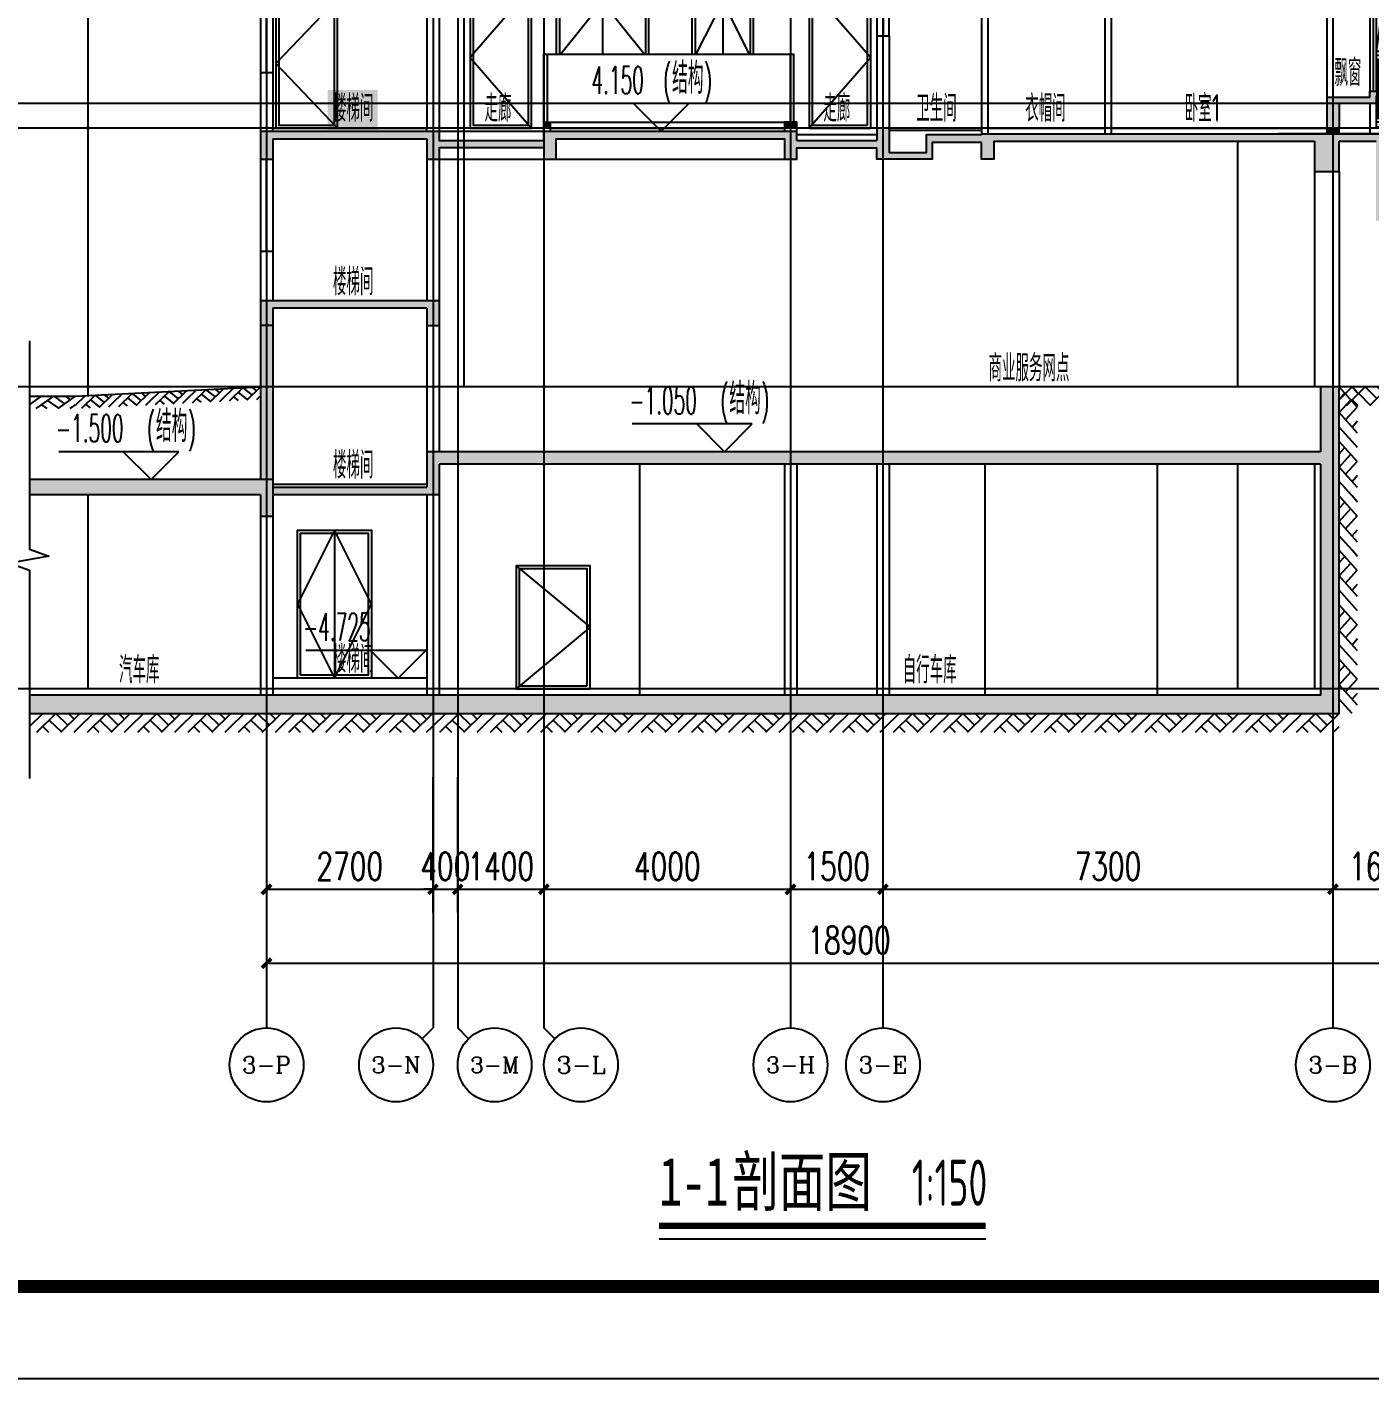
# Model space of a CAD drawing. Extents: x -59851 to 653804, y -249523 to 437614.
# Drawn here: x 539911 to 561696, y 348488 to 370430 of the extents above; entities that cross this region are included whole.
import ezdxf
from ezdxf.enums import TextEntityAlignment as Align

# ---------------------------------------------------------------- set-up
doc = ezdxf.new("R2010")
doc.units = 0
doc.header["$LTSCALE"] = 1000
doc.header["$MEASUREMENT"] = 0
for name, color, linetype in [('A-注释', 8, 'Continuous'), ('A-看线', 105, 'Continuous'), ('AXIS', 3, 'Continuous'), ('AXIS_TEXT', 7, 'Continuous'), ('DIM_ELEV', 3, 'Continuous'), ('DIM_SYMB', 3, 'Continuous'), ('DOTE', 16, 'Continuous'), ('ELE-6', 8, 'Continuous'), ('LABEL_FIXBOX_PM', 7, 'Continuous'), ('LABEL_TXT_PM', 1, 'Continuous'), ('PUB_HATCH', 8, 'Continuous'), ('PUB_TEXT', 7, 'Continuous'), ('WALL', 2, 'Continuous'), ('WINDOW', 4, 'Continuous'), ('剖面构造层', 7, 'Continuous'), ('栏杆', 142, 'Continuous')]:
    doc.layers.add(name, color=color, linetype=linetype)
doc.styles.add('_TCH_AXIS', font='COMPLEX', dxfattribs={"bigfont": 'GBCBIG'})
doc.styles.add('_TCH_DIM', font='SIMPLEX.shx', dxfattribs={"width": 0.7, "bigfont": 'GBCBIG.shx'})
doc.styles.add('_TCH_DIM_T3', font='SIMPLEX.shx', dxfattribs={"width": 0.705882, "bigfont": 'GBCBIG.shx'})
doc.styles.add('COMPLEX', font='COMPLEX')
doc.styles.add('LABEL_TXT_PM', font='pm_njadri_romans1.shx', dxfattribs={"width": 0.7, "bigfont": 'pm_njadri_hztxt.shx'})
doc.styles.get("Standard").update_dxf_attribs({"font": 'gbenor.shx', "width": 0.7, "bigfont": 'gbcbig.shx'})
doc.styles.add('黑体', font='simhei.ttf', dxfattribs={"width": 0.7})
doc.dimstyles.new('_TCH_ARCH&&150', dxfattribs={"dimtxt": 446.25, "dimasz": 150, "dimexe": 375, "dimexo": 450, "dimgap": 150, "dimtad": 1, "dimdec": 0, "dimzin": 0, "dimdsep": 46, "dimtxsty": '_TCH_DIM_T3', "dimblk": 'ARCHTICK', "dimcen": 0.09, "dimclrt": 7, "dimazin": 2, "dimtfac": 1, "dimtdec": 0, "dimtix": 1, "dimtmove": 2, "dimatfit": 3, "dimfxl": 0, "dimtolj": 1, "dimtzin": 0, "dimarcsym": 0})

# ---------------------------------------------------------------- blocks, each defined once
blk = doc.blocks.new('jfdskajkj')
for p, q in [((349765, 362647), (350465, 362647)), ((349765, 362582), (350465, 362582)), ((349765, 362517), (350465, 362517)), ((349765, 362492), (350465, 362492)), ((349775, 362492), (349775, 361587)), ((349795, 362492), (349795, 361587)), ((349885, 362492), (349885, 361587)), ((349905, 362492), (349905, 361587)), ((349995, 362492), (349995, 361587)), ((350015, 362492), (350015, 361587)), ((350105, 362492), (350105, 361587)), ((350125, 362492), (350125, 361587)), ((350215, 362492), (350215, 361587)), ((350235, 362492), (350235, 361587)), ((350325, 362492), (350325, 361587)), ((350345, 362492), (350345, 361587)), ((350435, 362492), (350435, 361587)), ((350455, 362492), (350455, 361587)), ((349765, 361587), (350465, 361587)), ((349765, 361562), (350465, 361562))]:
    blk.add_line(p, q)
blk = doc.blocks.new('sssection0407')
at = {"layer": 'PUB_HATCH'}
h = blk.add_hatch(color=256, dxfattribs=at)
h.dxf.hatch_style = 1
h.paths.add_polyline_path([(347646, 363897), (347046, 363897), (347046, 364207), (346946, 364207), (346946, 363797), (347546, 363797), (347546, 363697), (347646, 363697), (347696, 363697), (347696, 363777), (347646, 363777)])
h.paths.add_polyline_path([(346946, 364207), (341246, 364207), (341246, 364187), (340346, 364187), (340346, 363897), (339746, 363897), (339746, 364297), (339646, 364297), (339646, 363797), (339746, 363797), (340446, 363797), (340446, 364067), (341246, 364067), (341246, 363797), (341446, 363797), (341446, 364087), (346846, 364087), (346846, 363797), (346946, 363797)])
h.paths.add_polyline_path([(339646, 364297), (339546, 364297), (339546, 364197), (338146, 364197), (338146, 363797), (338246, 363797), (338246, 364077), (339546, 364077), (339546, 363797), (339646, 363797)])
h.paths.add_polyline_path([(338146, 364197), (338046, 364197), (338046, 363797), (338146, 363797)])
h.paths.add_polyline_path([(332346, 364247), (329646, 364247), (329646, 363797), (329746, 363797), (329746, 364127), (332246, 364127), (332246, 363797), (332346, 363797)])
h.paths.add_polyline_path([(329646, 364247), (329546, 364247), (329546, 363797), (329646, 363797)])
h.paths.add_polyline_path([(334146, 364197), (332746, 364197), (332746, 364077), (334046, 364077), (334046, 363797), (334146, 363797)])
h.paths.add_polyline_path([(332746, 364197), (332446, 364197), (332446, 364247), (332346, 364247), (332346, 363797), (332446, 363797), (332446, 364077), (332746, 364077)])
h.paths.add_polyline_path([(334246, 364197), (334146, 364197), (334146, 363797), (334246, 363797)])
h = blk.add_hatch(color=256, dxfattribs=at)
h.dxf.hatch_style = 1
h.paths.add_polyline_path([(334246, 364297), (334146, 364297), (334146, 364197), (334246, 364197)])
h.paths.add_polyline_path([(338146, 364297), (338046, 364297), (338046, 364197), (338146, 364197)])
h.paths.add_polyline_path([(338246, 364297), (338146, 364297), (338146, 364197), (338246, 364197)])
h = blk.add_hatch(color=256, dxfattribs=at)
h.dxf.hatch_style = 1
h.paths.add_polyline_path([(346946, 364297), (346846, 364297), (346846, 364207), (346946, 364207)])
h.paths.add_polyline_path([(347046, 364297), (346946, 364297), (346946, 364207), (347046, 364207)])
h = blk.add_hatch(color=256, dxfattribs=at)
h.dxf.hatch_style = 1
h.paths.add_polyline_path([(346946, 361897), (346846, 361897), (346846, 361397), (346946, 361397)])
h.paths.add_polyline_path([(347646, 361917), (347656, 361917), (347656, 361997), (347546, 361997), (347546, 361897), (346946, 361897), (346946, 361397), (347046, 361397), (347046, 361797), (347646, 361797)])
h.paths.add_polyline_path([(347676, 361997), (347656, 361997), (347656, 361917), (347676, 361917)])
h.paths.add_polyline_path([(347696, 361997), (347676, 361997), (347676, 361917), (347696, 361917)])
h = blk.add_hatch(color=256, dxfattribs=at)
h.dxf.hatch_style = 1
h.paths.add_polyline_path([(334246, 361497), (334146, 361497), (334146, 361397), (334246, 361397)])
h = blk.add_hatch(color=256, dxfattribs=at)
h.dxf.hatch_style = 1
h.paths.add_polyline_path([(338146, 361497), (338046, 361497), (338046, 361397), (338146, 361397)])
h.paths.add_polyline_path([(338246, 361497), (338146, 361497), (338146, 361397), (338246, 361397)])
at = {"layer": 'A-注释'}
blk.add_lwpolyline([(330796, 363497), (329796, 362447), (330796, 361397)], dxfattribs=at)
at = {"layer": 'A-看线'}
for points in [[(326746, 364297), (326746, 361397)], [(348346, 364297), (348346, 361497)], [(348746, 364297), (348746, 361397)], [(332446, 363797), (334046, 363797)], [(332846, 363797), (332846, 361397)], [(334246, 363797), (338046, 363797)], [(346846, 363797), (346846, 361897)], [(348346, 363697), (347769, 363511), (347646, 362647)], [(347696, 363697), (348346, 363697)], [(330796, 361397), (330796, 363497), (329796, 363497), (329796, 361397), (330796, 361397)], [(334196, 362597), (338146, 362597)], [(334246, 361497), (338046, 361497)], [(347646, 361417), (348396, 361417), (348396, 361497), (347646, 361497)], [(348346, 361417), (348346, 361397)]]:
    blk.add_lwpolyline(points, dxfattribs=at)
blk.add_lwpolyline([(330746, 361447), (330746, 363447), (329846, 363447), (329846, 361447)], close=True, dxfattribs=at)
at = {"layer": 'ELE-6'}
for points in [[(333946, 361397), (333946, 363697), (332946, 363697), (332946, 361397)], [(333896, 361447), (333896, 363647), (332996, 363647), (332996, 361447)], [(339446, 361397), (339446, 363697), (338446, 363697), (338446, 361397)], [(339396, 361447), (339396, 363647), (338496, 363647), (338496, 361447)]]:
    blk.add_lwpolyline(points, close=True, dxfattribs=at)
for points in [[(333946, 363697), (332946, 362547), (333946, 361397)], [(338446, 363697), (339446, 362547), (338446, 361397)], [(335846, 362597), (335846, 363497), (334346, 363497), (334346, 362597)], [(335796, 362597), (335796, 363447), (334396, 363447), (334396, 362597)], [(334416, 362597), (335096, 363447), (335776, 362597)], [(335096, 363447), (335096, 362597)], [(335096, 363447), (335096, 362597)], [(337546, 362597), (337546, 363497), (336546, 363497), (336546, 362597)], [(337496, 362597), (337496, 363447), (336596, 363447), (336596, 362597)], [(336616, 362597), (337046, 363447), (337476, 362597)], [(337046, 363447), (337046, 362597)]]:
    blk.add_lwpolyline(points, dxfattribs=at)
at = {"layer": 'WALL'}
for p, q in [((329746, 364247), (329746, 364297)), ((332246, 364247), (332246, 364297)), ((332446, 364077), (334046, 364077)), ((347546, 363697), (347646, 363697)), ((347546, 361997), (347646, 361997))]:
    blk.add_line(p, q, dxfattribs=at)
for points in [[(329546, 364297), (329546, 363797)], [(329546, 364247), (332446, 364247)], [(332446, 364297), (332446, 364197)], [(334146, 364297), (334146, 364197)], [(334246, 364297), (334246, 363797)], [(338046, 364297), (338046, 363797), (338246, 363797), (338246, 364077), (339546, 364077)], [(338246, 364197), (338246, 364297)], [(339546, 364297), (339546, 364197)], [(339746, 364297), (339546, 364297)], [(339746, 364297), (339746, 363897)], [(341246, 364297), (341246, 364187)], [(341346, 364297), (341346, 364207)], [(343246, 364297), (343246, 364207)], [(343346, 364297), (343346, 364207)], [(346846, 364297), (346846, 364207)], [(347046, 363897), (347046, 364297)], [(347546, 364297), (347546, 363897)], [(347646, 364297), (347646, 363777), (347696, 363777), (347696, 363697), (347546, 363697), (347546, 363797)], [(329746, 364127), (329746, 363797)], [(329746, 364127), (332246, 364127)], [(332246, 364127), (332246, 361397)], [(332446, 364197), (334246, 364197)], [(332446, 364077), (332446, 361397)], [(334046, 364077), (334046, 363797), (334246, 363797)], [(338046, 364197), (339546, 364197)], [(339546, 364077), (339546, 363797)], [(341246, 364187), (340346, 364187), (340346, 363897), (339746, 363897)], [(341246, 364067), (340446, 364067), (340446, 363797), (339746, 363797)], [(341246, 364207), (347046, 364207)], [(341446, 364087), (341446, 363797), (341246, 363797), (341246, 364067)], [(341246, 364067), (341246, 361397)], [(341446, 364087), (346846, 364087)], [(343246, 364087), (343246, 361397)], [(343346, 364087), (343346, 361397)], [(346846, 364087), (346846, 363797), (347546, 363797)], [(329546, 363797), (329746, 363797)], [(332246, 363797), (332446, 363797)], [(339546, 363797), (339746, 363797)], [(341346, 363797), (341346, 361397)], [(347046, 363897), (347646, 363897)], [(339546, 362897), (339546, 361397)], [(339546, 362897), (339746, 362897)], [(339746, 362897), (339746, 361397)], [(329546, 362297), (329546, 361397)], [(329746, 362297), (329546, 362297)], [(329746, 362297), (329746, 361397)], [(347546, 361897), (346846, 361897), (346846, 361397)], [(347546, 361897), (347546, 361997), (347696, 361997), (347696, 361917), (347646, 361917), (347646, 361397)], [(347646, 361797), (347046, 361797), (347046, 361397)], [(347546, 361797), (347546, 361397)], [(334146, 361397), (334146, 361497), (334246, 361497), (334246, 361397)], [(338246, 361397), (338246, 361497), (338046, 361497), (338046, 361397)]]:
    blk.add_lwpolyline(points, dxfattribs=at)
at = {"layer": 'WINDOW'}
for points in [[(329546, 363797), (329546, 362297)], [(329646, 362297), (329646, 363797)], [(329746, 363797), (329746, 362297)], [(339546, 363797), (339546, 362897)], [(339646, 363797), (339646, 362897)], [(339746, 362897), (339746, 363797)], [(347546, 363697), (347546, 361997)], [(347596, 363697), (347596, 361997)], [(347646, 363697), (347646, 361997)]]:
    blk.add_lwpolyline(points, dxfattribs=at)
at = {"layer": '剖面构造层'}
for points in [[(329746, 364297), (332246, 364297)], [(332446, 364247), (334146, 364247)], [(338246, 364247), (339546, 364247)], [(339746, 364267), (341246, 364267)], [(341346, 364297), (343246, 364297)], [(343346, 364297), (346846, 364297)]]:
    blk.add_lwpolyline(points, dxfattribs=at)
at = {"layer": '栏杆'}
for points in [[(334146, 361497), (334146, 362597), (334196, 362597), (334196, 361497)], [(338146, 361497), (338146, 362597), (338196, 362597), (338196, 361497)]]:
    blk.add_lwpolyline(points, dxfattribs=at)
at = {"layer": 'A-看线'}
blk.add_blockref('jfdskajkj', (-2120, 0), dxfattribs=at)
at = {"layer": 'PUB_TEXT', "width": 0.7}
for s, height, p in [('飘窗', 434, (346971, 362082)), ('楼梯间', 434, (330722, 361502)), ('走廊', 434, (333182, 361502)), ('走廊', 434, (338679, 361502)), ('卫生间', 434, (340185, 361502)), ('衣帽间', 434, (341953, 361502)), ('卧室', 434, (344540, 361502)), ('1', 450, (344982, 361502))]:
    blk.add_text(s, height=height, dxfattribs=at).set_placement(p)
blk = doc.blocks.new('PMSheet_A1_20150113_5-3892016032414355901')
at = {"layer": 'LABEL_FIXBOX_PM'}
blk.add_lwpolyline([(0, 594), (841, 594), (841, 0), (0, 0)], close=True, dxfattribs=at)
at = {"layer": 'LABEL_FIXBOX_PM', "const_width": 1.4}
blk.add_lwpolyline([(831, 584), (25, 584), (25, 10), (831, 10)], close=True, dxfattribs=at)
at = {"layer": 'LABEL_TXT_PM', "style": 'LABEL_TXT_PM'}
for tag, height, width, p in [('修改图应说明理由', 4.5, 0.7, (788.35, 468.8)), ('出图章签名', 4.5, 0.7, (759.46, 338.09)), ('建设单位_U01', 4.5, 0.7, (800.9, 212.14)), ('建设单位', 4.5, 0.7, (800.9, 210.2)), ('建设单位_D01', 4.5, 0.7, (800.9, 207.4)), ('项目名称_U01', 4.5, 0.7, (800.9, 200.42)), ('项目名称', 4.5, 0.7, (800.9, 198.19)), ('项目名称_D01', 4.5, 0.7, (800.9, 195.3)), ('设计编号', 4.5, 0.6, (780.76, 187.9)), ('分项号', 4.5, 0.6, (820.26, 188)), ('项目经理签名', 4.5, 0.7, (810.18, 172.26)), ('项目经理', 4.5, 0.7, (780.26, 172)), ('审定', 4.5, 0.7, (780.26, 163.9)), ('审定签名', 4.5, 0.7, (810.18, 164.16)), ('审核', 4.5, 0.7, (780.26, 156)), ('审核签名', 4.5, 0.7, (810.18, 156.26)), ('项目负责', 4.5, 0.7, (780.26, 148)), ('项目负责签名', 4.5, 0.7, (810.18, 148.26)), ('专业负责', 4.5, 0.7, (780.26, 140)), ('专业负责签名', 4.5, 0.7, (810.18, 140.26)), ('校对', 4.5, 0.7, (780.26, 131.9)), ('校对签名', 4.5, 0.7, (810.18, 132.16)), ('设计', 4.5, 0.7, (780.26, 124)), ('设计签名', 4.5, 0.7, (810.18, 124.26)), ('绘制', 4.5, 0.7, (780.26, 115.9)), ('绘制签名', 4.5, 0.7, (810.18, 116.16)), ('方案_01签名', 4.5, 0.7, (810.18, 96.16)), ('方案_01', 4.5, 0.7, (780.26, 95.9)), ('方案_02', 4.5, 0.7, (780.26, 87.9)), ('方案_02签名', 4.5, 0.7, (810.18, 88.16)), ('方案_03', 4.5, 0.7, (780.29, 79.9)), ('方案_03签名', 4.5, 0.7, (810.2, 80.16)), ('方案_04', 4.5, 0.7, (780.26, 71.9)), ('方案_04签名', 4.5, 0.7, (810.18, 72.16)), ('图名_U02', 4.5, 0.7, (790.5, 60.2)), ('图名_U01', 4.5, 0.7, (790.5, 54.2)), ('图名', 4.5, 0.7, (790.5, 47.96)), ('图名_D01', 4.5, 0.7, (790.5, 42.4)), ('图名_D02', 4.5, 0.7, (790.5, 37)), ('图号', 3.5, 0.7, (760.97, 20.95)), ('图档号', 3.5, 0.7, (781.1, 20.95)), ('日期', 3.5, 0.7, (801.07, 20.95)), ('版本号', 3.5, 0.7, (820.27, 20.95))]:
    blk.add_attdef(tag, text='', height=height, dxfattribs=dict(at, width=width)).set_placement(p, align=Align.CENTER)
blk = doc.blocks.new('_ArchTick')
at = {"color": 0, "linetype": 'ByBlock', "const_width": 0.4}
blk.add_lwpolyline([(-0.5, -0.5), (0.5, 0.5)], dxfattribs=at)
blk = doc.blocks.new('*D4901')
at = {"layer": 'AXIS', "color": 0, "lineweight": -2, "transparency": 16777216}
for p, q in [((543796, 358257), (543796, 356060)), ((546496, 358257), (546496, 356060)), ((543796, 356435), (546496, 356435))]:
    blk.add_line(p, q, dxfattribs=at)
at = {"layer": 'Defpoints', "color": 0, "transparency": 16777216}
for p in [(543796, 358707), (546496, 358707), (546496, 356435)]:
    blk.add_point(p, dxfattribs=at)
at = {"layer": 'AXIS', "color": 0, "lineweight": -2, "transparency": 16777216, "xscale": 150, "yscale": 150, "zscale": 150, "rotation": 180}
blk.add_blockref('_ArchTick', (543796, 356435), dxfattribs=at)
at = {"layer": 'AXIS', "color": 0, "lineweight": -2, "transparency": 16777216, "xscale": 150, "yscale": 150, "zscale": 150}
blk.add_blockref('_ArchTick', (546496, 356435), dxfattribs=at)
at = {"layer": 'AXIS', "color": 7, "transparency": 16777216, "insert": (545146, 356809), "char_height": 446.2, "attachment_point": 5, "style": '_TCH_DIM_T3'}
blk.add_mtext('\\A1;2700', dxfattribs=at)
blk = doc.blocks.new('*D4902')
at = {"layer": 'AXIS', "color": 0, "lineweight": -2, "transparency": 16777216}
for p, q in [((546496, 358257), (546496, 356060)), ((546896, 358257), (546896, 356060)), ((546496, 356435), (546346, 356435)), ((546496, 356435), (546896, 356435)), ((546896, 356435), (547046, 356435))]:
    blk.add_line(p, q, dxfattribs=at)
at = {"layer": 'Defpoints', "color": 0, "transparency": 16777216}
for p in [(546496, 358707), (546896, 358707), (546896, 356435)]:
    blk.add_point(p, dxfattribs=at)
at = {"layer": 'AXIS', "color": 0, "lineweight": -2, "transparency": 16777216, "xscale": 150, "yscale": 150, "zscale": 150}
blk.add_blockref('_ArchTick', (546496, 356435), dxfattribs=at)
at = {"layer": 'AXIS', "color": 0, "lineweight": -2, "transparency": 16777216, "xscale": 150, "yscale": 150, "zscale": 150, "rotation": 180}
blk.add_blockref('_ArchTick', (546896, 356435), dxfattribs=at)
at = {"layer": 'AXIS', "color": 7, "transparency": 16777216, "insert": (546696, 356809), "char_height": 446.2, "attachment_point": 5, "style": '_TCH_DIM_T3'}
blk.add_mtext('\\A1;400', dxfattribs=at)
blk = doc.blocks.new('*D4903')
at = {"layer": 'AXIS', "color": 0, "lineweight": -2, "transparency": 16777216}
for p, q in [((546896, 358257), (546896, 356060)), ((548296, 358257), (548296, 356060)), ((546896, 356435), (548296, 356435))]:
    blk.add_line(p, q, dxfattribs=at)
at = {"layer": 'Defpoints', "color": 0, "transparency": 16777216}
for p in [(546896, 358707), (548296, 358707), (548296, 356435)]:
    blk.add_point(p, dxfattribs=at)
at = {"layer": 'AXIS', "color": 0, "lineweight": -2, "transparency": 16777216, "xscale": 150, "yscale": 150, "zscale": 150, "rotation": 180}
blk.add_blockref('_ArchTick', (546896, 356435), dxfattribs=at)
at = {"layer": 'AXIS', "color": 0, "lineweight": -2, "transparency": 16777216, "xscale": 150, "yscale": 150, "zscale": 150}
blk.add_blockref('_ArchTick', (548296, 356435), dxfattribs=at)
at = {"layer": 'AXIS', "color": 7, "transparency": 16777216, "insert": (547596, 356809), "char_height": 446.2, "attachment_point": 5, "style": '_TCH_DIM_T3'}
blk.add_mtext('\\A1;1400', dxfattribs=at)
blk = doc.blocks.new('*D4904')
at = {"layer": 'AXIS', "color": 0, "lineweight": -2, "transparency": 16777216}
for p, q in [((548296, 358257), (548296, 356060)), ((552296, 358257), (552296, 356060)), ((548296, 356435), (552296, 356435))]:
    blk.add_line(p, q, dxfattribs=at)
at = {"layer": 'Defpoints', "color": 0, "transparency": 16777216}
for p in [(548296, 358707), (552296, 358707), (552296, 356435)]:
    blk.add_point(p, dxfattribs=at)
at = {"layer": 'AXIS', "color": 0, "lineweight": -2, "transparency": 16777216, "xscale": 150, "yscale": 150, "zscale": 150, "rotation": 180}
blk.add_blockref('_ArchTick', (548296, 356435), dxfattribs=at)
at = {"layer": 'AXIS', "color": 0, "lineweight": -2, "transparency": 16777216, "xscale": 150, "yscale": 150, "zscale": 150}
blk.add_blockref('_ArchTick', (552296, 356435), dxfattribs=at)
at = {"layer": 'AXIS', "color": 7, "transparency": 16777216, "insert": (550296, 356809), "char_height": 446.2, "attachment_point": 5, "style": '_TCH_DIM_T3'}
blk.add_mtext('\\A1;4000', dxfattribs=at)
blk = doc.blocks.new('*D4905')
at = {"layer": 'AXIS', "color": 0, "lineweight": -2, "transparency": 16777216}
for p, q in [((552296, 358257), (552296, 356060)), ((553796, 358257), (553796, 356060)), ((552296, 356435), (553796, 356435))]:
    blk.add_line(p, q, dxfattribs=at)
at = {"layer": 'Defpoints', "color": 0, "transparency": 16777216}
for p in [(552296, 358707), (553796, 358707), (553796, 356435)]:
    blk.add_point(p, dxfattribs=at)
at = {"layer": 'AXIS', "color": 0, "lineweight": -2, "transparency": 16777216, "xscale": 150, "yscale": 150, "zscale": 150, "rotation": 180}
blk.add_blockref('_ArchTick', (552296, 356435), dxfattribs=at)
at = {"layer": 'AXIS', "color": 0, "lineweight": -2, "transparency": 16777216, "xscale": 150, "yscale": 150, "zscale": 150}
blk.add_blockref('_ArchTick', (553796, 356435), dxfattribs=at)
at = {"layer": 'AXIS', "color": 7, "transparency": 16777216, "insert": (553046, 356809), "char_height": 446.2, "attachment_point": 5, "style": '_TCH_DIM_T3'}
blk.add_mtext('\\A1;1500', dxfattribs=at)
blk = doc.blocks.new('*D4906')
at = {"layer": 'AXIS', "color": 0, "lineweight": -2, "transparency": 16777216}
for p, q in [((553796, 358257), (553796, 356060)), ((561096, 358257), (561096, 356060)), ((553796, 356435), (561096, 356435))]:
    blk.add_line(p, q, dxfattribs=at)
at = {"layer": 'Defpoints', "color": 0, "transparency": 16777216}
for p in [(553796, 358707), (561096, 358707), (561096, 356435)]:
    blk.add_point(p, dxfattribs=at)
at = {"layer": 'AXIS', "color": 0, "lineweight": -2, "transparency": 16777216, "xscale": 150, "yscale": 150, "zscale": 150, "rotation": 180}
blk.add_blockref('_ArchTick', (553796, 356435), dxfattribs=at)
at = {"layer": 'AXIS', "color": 0, "lineweight": -2, "transparency": 16777216, "xscale": 150, "yscale": 150, "zscale": 150}
blk.add_blockref('_ArchTick', (561096, 356435), dxfattribs=at)
at = {"layer": 'AXIS', "color": 7, "transparency": 16777216, "insert": (557446, 356809), "char_height": 446.2, "attachment_point": 5, "style": '_TCH_DIM_T3'}
blk.add_mtext('\\A1;7300', dxfattribs=at)
blk = doc.blocks.new('*D4907')
at = {"layer": 'AXIS', "color": 0, "lineweight": -2, "transparency": 16777216}
for p, q in [((561096, 358257), (561096, 356060)), ((562696, 358257), (562696, 356060)), ((561096, 356435), (562696, 356435))]:
    blk.add_line(p, q, dxfattribs=at)
at = {"layer": 'Defpoints', "color": 0, "transparency": 16777216}
for p in [(561096, 358707), (562696, 358707), (562696, 356435)]:
    blk.add_point(p, dxfattribs=at)
at = {"layer": 'AXIS', "color": 0, "lineweight": -2, "transparency": 16777216, "xscale": 150, "yscale": 150, "zscale": 150, "rotation": 180}
blk.add_blockref('_ArchTick', (561096, 356435), dxfattribs=at)
at = {"layer": 'AXIS', "color": 0, "lineweight": -2, "transparency": 16777216, "xscale": 150, "yscale": 150, "zscale": 150}
blk.add_blockref('_ArchTick', (562696, 356435), dxfattribs=at)
at = {"layer": 'AXIS', "color": 7, "transparency": 16777216, "insert": (561896, 356809), "char_height": 446.2, "attachment_point": 5, "style": '_TCH_DIM_T3'}
blk.add_mtext('\\A1;1600', dxfattribs=at)
blk = doc.blocks.new('*D4908')
at = {"layer": 'AXIS', "color": 0, "lineweight": -2, "transparency": 16777216}
for p, q in [((543796, 358257), (543796, 354860)), ((562696, 358257), (562696, 354860)), ((543796, 355235), (562696, 355235))]:
    blk.add_line(p, q, dxfattribs=at)
at = {"layer": 'Defpoints', "color": 0, "transparency": 16777216}
for p in [(543796, 358707), (562696, 358707), (562696, 355235)]:
    blk.add_point(p, dxfattribs=at)
at = {"layer": 'AXIS', "color": 0, "lineweight": -2, "transparency": 16777216, "xscale": 150, "yscale": 150, "zscale": 150, "rotation": 180}
blk.add_blockref('_ArchTick', (543796, 355235), dxfattribs=at)
at = {"layer": 'AXIS', "color": 0, "lineweight": -2, "transparency": 16777216, "xscale": 150, "yscale": 150, "zscale": 150}
blk.add_blockref('_ArchTick', (562696, 355235), dxfattribs=at)
at = {"layer": 'AXIS', "color": 7, "transparency": 16777216, "insert": (553246, 355609), "char_height": 446.2, "attachment_point": 5, "style": '_TCH_DIM_T3'}
blk.add_mtext('\\A1;18900', dxfattribs=at)
blk = doc.blocks.new('$LinePat$素土夯实')
at = {"color": 0}
for p, q in [((0, -210), (210, 0)), ((120, -300), (420, 0)), ((420, 0), (608, -188)), ((495, -300), (795, 0)), ((615, 0), (705, -90)), ((315, -105), (502, -293)), ((210, -210), (300, -300)), ((705, -300), (795, -210))]:
    blk.add_line(p, q, dxfattribs=at)
blk = doc.blocks.new('_AXISO')
blk.add_circle((0, 0), 0.5)
at = {"layer": 'AXIS_TEXT', "style": 'COMPLEX', "width": 1.041667}
blk.add_attdef('A', text='', height=0.56, dxfattribs=at).set_placement((-0.25, -0.28), (0.25, -0.28), align=Align.FIT)

msp = doc.modelspace()

# ---------------------------------------------------------------- hatches: boundary and pattern name
at = {"layer": 'PUB_HATCH'}
h = msp.add_hatch(color=256, dxfattribs=at)
h.dxf.hatch_style = 1
h.paths.add_polyline_path([(544788.9, 368760.9), (545600.8, 368760.9), (545600.8, 369407.2), (544788.9, 369407.2)])
h = msp.add_hatch(color=256, dxfattribs=at)
h.dxf.hatch_style = 1
h.paths.add_polyline_path([(555396.5, 368287.8), (555596.5, 368287.8), (555596.5, 368577.8), (560796.5, 368577.8), (560796.5, 368087.8), (561196.5, 368087.8), (561196.5, 368577.8), (561796.5, 368577.8), (561796.5, 367287.8), (562896.5, 367287.8), (562896.5, 367487.8), (563946.5, 367487.8), (563946.5, 367537.8), (563896.5, 367537.8), (563896.5, 367637.8), (563946.5, 367637.8), (563946.5, 367687.8), (563796.5, 367687.8), (563796.5, 367587.8), (562596.5, 367587.8), (562596.5, 367387.8), (561996.5, 367387.8), (561996.5, 368577.8), (562796.5, 368577.8), (562896.5, 368577.8), (562896.5, 368647.8), (562896.5, 368987.8), (562896.5, 369187.8), (562596.5, 369187.8), (562596.5, 369127.8), (562596.5, 368697.8), (560213.7, 368697.8), (555396.5, 368697.8), (555396.5, 368677.8), (554496.5, 368677.8), (554496.5, 368387.8), (553896.5, 368387.8), (553896.5, 368787.8), (553696.5, 368787.8), (553696.5, 368587.8), (552396.5, 368587.8), (552396.5, 368737.8), (552196.5, 368737.8), (548296.5, 368737.8), (548296.5, 368587.8), (546596.5, 368587.8), (546596.5, 368737.8), (543696.5, 368737.8), (543696.5, 368287.8), (543896.5, 368287.8), (543896.5, 368617.8), (546396.5, 368617.8), (546396.5, 368287.8), (546596.5, 368287.8), (546596.5, 368467.8), (548296.5, 368467.8), (548296.5, 368287.8), (548496.5, 368287.8), (548496.5, 368617.8), (552196.5, 368617.8), (552196.5, 368287.8), (552396.5, 368287.8), (552396.5, 368467.8), (553696.5, 368467.8), (553696.5, 368287.8), (554596.5, 368287.8), (554596.5, 368557.8), (555396.5, 368557.8)])
h = msp.add_hatch(color=256, dxfattribs=at)
h.dxf.hatch_style = 1
h.paths.add_polyline_path([(561096.5, 368787.8), (560996.5, 368787.8), (560996.5, 368697.8), (561096.5, 368697.8)])
h.paths.add_polyline_path([(561196.5, 368787.8), (561096.5, 368787.8), (561096.5, 368697.8), (561196.5, 368697.8)])
h = msp.add_hatch(color=256, dxfattribs=at)
h.dxf.hatch_style = 1
h.paths.add_polyline_path([(543696.5, 365987.8), (543696.5, 365587.8), (543896.5, 365587.8), (543896.5, 365867.8), (546396.5, 365867.8), (546396.5, 365587.8), (546596.5, 365587.8), (546596.5, 365987.8)])
h = msp.add_hatch(color=256, dxfattribs=at)
h.dxf.hatch_style = 1
h.paths.add_polyline_path([(543696.5, 364587.8), (543796.5, 364587.8), (543796.5, 365587.8), (543696.5, 365587.8)])
h.paths.add_polyline_path([(543796.5, 364587.8), (543896.5, 364587.8), (543896.5, 365587.8), (543796.5, 365587.8)])
h.paths.add_polyline_path([(543696.5, 363087.8), (543796.5, 363087.8), (543796.5, 364587.8), (543696.5, 364587.8)])
h.paths.add_polyline_path([(543796.5, 363087.8), (543896.5, 363087.8), (543896.5, 364587.8), (543796.5, 364587.8)])
h = msp.add_hatch(color=256, dxfattribs=at)
h.dxf.hatch_style = 1
h.paths.add_polyline_path([(543796.5, 359587.8), (539948.1, 359587.8), (539948.1, 359287.8), (543796.5, 359287.8)])
h.paths.add_polyline_path([(546496.5, 359587.8), (543796.5, 359587.8), (543796.5, 359287.8), (546496.5, 359287.8)])
h.paths.add_polyline_path([(546896.5, 359587.8), (546496.5, 359587.8), (546496.5, 359287.8), (546896.5, 359287.8)])
h.paths.add_polyline_path([(561196.5, 359687.8), (560896.5, 359687.8), (560896.5, 359587.8), (546896.5, 359587.8), (546896.5, 359287.8), (561196.5, 359287.8)])
h.paths.add_polyline_path([(561096.5, 364587.8), (560896.5, 364587.8), (560896.5, 363537.8), (553796.5, 363537.8), (553796.5, 363337.8), (560896.5, 363337.8), (560896.5, 359687.8), (561096.5, 359687.8)])
h.paths.add_polyline_path([(561196.5, 364587.8), (561096.5, 364587.8), (561096.5, 359687.8), (561196.5, 359687.8)])
h.paths.add_polyline_path([(552296.5, 363537.8), (548296.5, 363537.8), (548296.5, 363337.8), (552296.5, 363337.8)])
h.paths.add_polyline_path([(553796.5, 363537.8), (552296.5, 363537.8), (552296.5, 363337.8), (553796.5, 363337.8)])
h.paths.add_polyline_path([(548296.5, 363537.8), (546896.5, 363537.8), (546896.5, 363337.8), (548296.5, 363337.8)])
h.paths.add_polyline_path([(546896.5, 363537.8), (546496.5, 363537.8), (546496.5, 362842.8), (546596.5, 362842.8), (546596.5, 363337.8), (546896.5, 363337.8)])
h.paths.add_polyline_path([(546496.5, 363537.8), (546396.5, 363537.8), (546396.5, 362962.8), (543896.5, 362962.8), (543896.5, 362842.8), (546496.5, 362842.8)])
h = msp.add_hatch(color=256, dxfattribs=at)
h.dxf.hatch_style = 1
h.paths.add_polyline_path([(543696.5, 362837.8), (543696.5, 362487.8), (543896.5, 362487.8), (543896.5, 363087.8), (539948.1, 363087.8), (539948.1, 362837.8)])

# ---------------------------------------------------------------- linework, layer by layer
for points in [[(539948.1, 364437.8), (540696.5, 364437.8), (543696.5, 364587.8)], [(562796.5, 364587.8), (546596.5, 364587.8)], [(543896.5, 363012.8), (546396.5, 363012.8)], [(546396.5, 359862.8), (543896.5, 359862.8)], [(543696.5, 359687.8), (539948.1, 359687.8)], [(560896.5, 359687.8), (546596.5, 359687.8)]]:
    msp.add_lwpolyline(points)
at = {"layer": 'A-注释'}
msp.add_lwpolyline([(544896.5, 362262.8), (544296.5, 361062.8), (544896.5, 359862.8), (545496.5, 361062.8)], close=True, dxfattribs=at)
msp.add_lwpolyline([(547846.5, 361687.8), (549046.5, 360687.8), (547846.5, 359687.8)], dxfattribs=at)
at = {"layer": 'A-看线'}
for points in [[(540896.5, 368787.8), (540896.5, 364447.8)], [(546996.5, 368787.8), (546996.5, 364587.8)], [(559546.5, 368577.8), (559546.5, 364587.8)], [(546596.5, 368287.8), (548296.5, 368287.8)], [(548496.5, 368287.8), (552196.5, 368287.8)], [(560796.5, 368087.8), (560796.5, 364587.8)], [(561196.5, 368087.8), (561196.5, 364587.8)], [(549846.5, 363337.8), (549846.5, 359587.8)], [(552196.5, 363337.8), (552196.5, 359587.8)], [(552396.5, 363337.8), (552396.5, 359587.8)], [(553696.5, 363337.8), (553696.5, 359587.8)], [(553896.5, 363337.8), (553896.5, 359587.8)], [(555446.5, 363337.8), (555446.5, 359587.8)], [(558246.5, 363337.8), (558246.5, 359587.8)], [(559546.5, 363337.8), (559546.5, 359687.8)], [(560796.5, 363337.8), (560796.5, 359687.8)], [(540896.5, 362837.8), (540896.5, 359687.8)], [(544896.5, 362262.8), (544896.5, 359862.8)], [(549046.5, 359687.8), (549046.5, 361687.8), (547846.5, 361687.8), (547846.5, 359687.8), (549046.5, 359687.8)]]:
    msp.add_lwpolyline(points, dxfattribs=at)
for points in [[(544296.5, 359862.8), (544296.5, 362262.8), (545496.5, 362262.8), (545496.5, 359862.8)], [(544346.5, 359912.8), (544346.5, 362212.8), (545446.5, 362212.8), (545446.5, 359912.8)], [(548996.5, 359737.8), (548996.5, 361637.8), (547896.5, 361637.8), (547896.5, 359737.8)]]:
    msp.add_lwpolyline(points, close=True, dxfattribs=at)
at = {"layer": 'AXIS'}
for p, q in [((543796.5, 358707.4), (543796.5, 354185.4)), ((546496.5, 358707.4), (546496.5, 354185.4)), ((546896.5, 358707.4), (546896.5, 354185.4)), ((548296.5, 358707.4), (548296.5, 354185.4)), ((552296.5, 358707.4), (552296.5, 354185.4)), ((553796.5, 358707.4), (553796.5, 354185.4)), ((561096.5, 358707.4), (561096.5, 354185.4)), ((546320.8, 354009.7), (546496.5, 354185.4)), ((547072.2, 354009.7), (546896.5, 354185.4)), ((548472.2, 354009.7), (548296.5, 354185.4))]:
    msp.add_line(p, q, dxfattribs=at)
at = {"layer": 'DIM_ELEV'}
for p, q in [((550646.5, 369187.8), (549112.2, 369187.8)), ((550196.5, 368737.8), (549746.5, 369187.8)), ((550196.5, 368737.8), (550646.5, 369187.8)), ((551674.5, 363987.8), (549727.2, 363987.8)), ((551224.5, 363537.8), (550774.5, 363987.8)), ((551224.5, 363537.8), (551674.5, 363987.8)), ((542372.3, 363537.8), (540425, 363537.8)), ((541922.3, 363087.8), (541472.3, 363537.8)), ((541922.3, 363087.8), (542372.3, 363537.8)), ((546380, 360312.8), (544432.7, 360312.8)), ((545930, 359862.8), (545480, 360312.8)), ((545930, 359862.8), (546380, 360312.8))]:
    msp.add_line(p, q, dxfattribs=at)
at = {"layer": 'DIM_SYMB'}
for points in [[(539948.1, 365337.8), (539948.1, 361954.7), (540263.1, 361840), (539633.1, 361729), (539948.1, 361617.2), (539948.1, 358234.1)], [(550163.7, 350763.2), (555464.3, 350763.2)]]:
    msp.add_lwpolyline(points, dxfattribs=at)
at = {"layer": 'DIM_SYMB', "const_width": 105}
msp.add_lwpolyline([(550163.7, 350973.2), (555464.3, 350973.2)], dxfattribs=at)
at = {"layer": 'DOTE'}
for p, q in [((543796.5, 423848.2), (543796.5, 358707.4)), ((546496.5, 423848.2), (546496.5, 358707.4)), ((546896.5, 423848.2), (546896.5, 358707.4)), ((548296.5, 423848.2), (548296.5, 358707.4)), ((552296.5, 423848.2), (552296.5, 358707.4)), ((553796.5, 423848.2), (553796.5, 358707.4)), ((561096.5, 423848.2), (561096.5, 358707.4)), ((571752.5, 369187.8), (534248, 369187.8)), ((571752.5, 368787.8), (534248, 368787.8)), ((571752.5, 364587.8), (534248, 364587.8)), ((571752.5, 359687.8), (534248, 359687.8))]:
    msp.add_line(p, q, dxfattribs=at)
at = {"layer": 'WALL'}
for p, q in [((543896.5, 368737.8), (543896.5, 368787.8)), ((546396.5, 368737.8), (546396.5, 368787.8)), ((543896.5, 363087.8), (539948.1, 363087.8)), ((543696.5, 362837.8), (539948.1, 362837.8)), ((543896.5, 362487.8), (543696.5, 362487.8))]:
    msp.add_line(p, q, dxfattribs=at)
for points in [[(562796.5, 368577.8), (562796.5, 368577.8), (562896.5, 368577.8), (562896.5, 368647.8), (562896.5, 368647.8), (562896.5, 368987.8), (562996.5, 368987.8), (562996.5, 369037.8), (562946.5, 369037.8), (562896.5, 369187.8), (562596.5, 369187.8), (562596.5, 369127.8), (562596.5, 369127.8), (562596.5, 368697.8), (560213.7, 368697.8)], [(543696.5, 368787.8), (543696.5, 368287.8)], [(543696.5, 368737.8), (546596.5, 368737.8)], [(546596.5, 368787.8), (546596.5, 368587.8), (548296.5, 368587.8), (548296.5, 368787.8)], [(548196.5, 368737.8), (552196.5, 368737.8)], [(548396.5, 368787.8), (548396.5, 368737.8)], [(552196.5, 368787.8), (552196.5, 368737.8)], [(552196.5, 368737.8), (552396.5, 368737.8)], [(552396.5, 368587.8), (552396.5, 368787.8)], [(553696.5, 368787.8), (553696.5, 368587.8)], [(553896.5, 368787.8), (553696.5, 368787.8)], [(553896.5, 368787.8), (553896.5, 368387.8)], [(555396.5, 368677.8), (554496.5, 368677.8), (554496.5, 368387.8), (553896.5, 368387.8)], [(555396.5, 368787.8), (555396.5, 368677.8)], [(555396.5, 368697.8), (562596.5, 368697.8)], [(555496.5, 368787.8), (555496.5, 368697.8)], [(557396.5, 368787.8), (557396.5, 368697.8)], [(557496.5, 368787.8), (557496.5, 368697.8)], [(560996.5, 368787.8), (560996.5, 368697.8)], [(561196.5, 368697.8), (561196.5, 368787.8)], [(561696.5, 368787.8), (561696.5, 368697.8)], [(543896.5, 368617.8), (543896.5, 368287.8)], [(543896.5, 368617.8), (546396.5, 368617.8)], [(546396.5, 368617.8), (546396.5, 365987.8)], [(548296.5, 368467.8), (546596.5, 368467.8), (546596.5, 363537.8)], [(548296.5, 368467.8), (548296.5, 368287.8), (548496.5, 368287.8), (548496.5, 368617.8), (552196.5, 368617.8), (552196.5, 368287.8), (552396.5, 368287.8), (552396.5, 368467.8), (553696.5, 368467.8)], [(552396.5, 368587.8), (553696.5, 368587.8)], [(555396.5, 368557.8), (554596.5, 368557.8), (554596.5, 368287.8), (553696.5, 368287.8), (553696.5, 368467.8)], [(555596.5, 368577.8), (555596.5, 368287.8), (555396.5, 368287.8), (555396.5, 368557.8)], [(555596.5, 368577.8), (560796.5, 368577.8)], [(560796.5, 368577.8), (560796.5, 368087.8), (561196.5, 368087.8), (561196.5, 368577.8)], [(561196.5, 368577.8), (561796.5, 368577.8)], [(543696.5, 368287.8), (543896.5, 368287.8)], [(546396.5, 368287.8), (546596.5, 368287.8)], [(543696.5, 366787.8), (543696.5, 363087.8)], [(543896.5, 366787.8), (543696.5, 366787.8)], [(543896.5, 366787.8), (543896.5, 365987.8)], [(546596.5, 365987.8), (543696.5, 365987.8)], [(546396.5, 365867.8), (543896.5, 365867.8)], [(543896.5, 365867.8), (543896.5, 359587.8)], [(546396.5, 365867.8), (546396.5, 362962.8)], [(543896.5, 365587.8), (543696.5, 365587.8)], [(546396.5, 365587.8), (546596.5, 365587.8)], [(539948.1, 359287.8), (561196.5, 359287.8), (561196.5, 364587.8), (560896.5, 364587.8), (560896.5, 363537.8)], [(560896.5, 363537.8), (546396.5, 363537.8)], [(560896.5, 363337.8), (560896.5, 359587.8), (539948.1, 359587.8)], [(546596.5, 363337.8), (546596.5, 359587.8)], [(560896.5, 363337.8), (546596.5, 363337.8)], [(543896.5, 362962.8), (546396.5, 362962.8)], [(543696.5, 362837.8), (543696.5, 359587.8)], [(543896.5, 362842.8), (546596.5, 362842.8)], [(546396.5, 362842.8), (546396.5, 359587.8)]]:
    msp.add_lwpolyline(points, dxfattribs=at)
at = {"layer": 'WINDOW'}
for points in [[(543696.5, 368287.8), (543696.5, 366787.8)], [(543796.5, 366787.8), (543796.5, 368287.8)], [(543896.5, 368287.8), (543896.5, 366787.8)]]:
    msp.add_lwpolyline(points, dxfattribs=at)
at = {"layer": '剖面构造层'}
for points in [[(543896.5, 368787.8), (546396.5, 368787.8)], [(546596.5, 368737.8), (548296.5, 368737.8)], [(548396.5, 368787.8), (552196.5, 368787.8)], [(552396.5, 368687.8), (553696.5, 368687.8)], [(553896.5, 368757.8), (555396.5, 368757.8)], [(555496.5, 368787.8), (557396.5, 368787.8)], [(557496.5, 368787.8), (560996.5, 368787.8)]]:
    msp.add_lwpolyline(points, dxfattribs=at)

# ---------------------------------------------------------------- block references
at = {"xscale": 150, "yscale": 150, "zscale": 150}
msp.add_blockref('PMSheet_A1_20150113_5-3892016032414355901', (527627.5, 348488), dxfattribs=at)
msp.add_blockref('sssection0407', (214150.9, 7390.8))
at = {"layer": 'AXIS'}
ref = msp.add_blockref('_AXISO', (543796.5, 353585.4), dxfattribs=dict(at, xscale=1200, yscale=1200, zscale=1200))
ref.add_attrib('A', '3-P', dxfattribs={"layer": 'AXIS_TEXT', "height": 269.48, "style": '_TCH_AXIS'}).set_placement((543398.7, 353450.7), (544194.3, 353450.7), align=Align.FIT)
ref = msp.add_blockref('_AXISO', (545896.5, 353585.4), dxfattribs=dict(at, xscale=1200, yscale=1200, zscale=1200))
ref.add_attrib('A', '3-N', dxfattribs={"layer": 'AXIS_TEXT', "height": 261.89, "style": '_TCH_AXIS'}).set_placement((545497.4, 353454.5), (546295.6, 353454.5), align=Align.FIT)
ref = msp.add_blockref('_AXISO', (547496.5, 353585.4), dxfattribs=dict(at, xscale=1200, yscale=1200, zscale=1200))
ref.add_attrib('A', '3-M', dxfattribs={"layer": 'AXIS_TEXT', "height": 254.69, "style": '_TCH_AXIS'}).set_placement((547096.3, 353458.1), (547896.7, 353458.1), align=Align.FIT)
ref = msp.add_blockref('_AXISO', (548896.5, 353585.4), dxfattribs=dict(at, xscale=1200, yscale=1200, zscale=1200))
ref.add_attrib('A', '3-L', dxfattribs={"layer": 'AXIS_TEXT', "height": 277.49, "style": '_TCH_AXIS'}).set_placement((548500.1, 353446.7), (549292.9, 353446.7), align=Align.FIT)
ref = msp.add_blockref('_AXISO', (552296.5, 353585.4), dxfattribs=dict(at, xscale=1200, yscale=1200, zscale=1200))
ref.add_attrib('A', '3-H', dxfattribs={"layer": 'AXIS_TEXT', "height": 258.24, "style": '_TCH_AXIS'}).set_placement((551896.8, 353456.3), (552696.2, 353456.3), align=Align.FIT)
ref = msp.add_blockref('_AXISO', (553796.5, 353585.4), dxfattribs=dict(at, xscale=1200, yscale=1200, zscale=1200))
ref.add_attrib('A', '3-E', dxfattribs={"layer": 'AXIS_TEXT', "height": 273.43, "style": '_TCH_AXIS'}).set_placement((553399.4, 353448.7), (554193.6, 353448.7), align=Align.FIT)
ref = msp.add_blockref('_AXISO', (561096.5, 353585.4), dxfattribs=dict(at, xscale=1200, yscale=1200, zscale=1200))
ref.add_attrib('A', '3-B', dxfattribs={"layer": 'AXIS_TEXT', "height": 269.48, "style": '_TCH_AXIS'}).set_placement((560698.7, 353450.7), (561494.3, 353450.7), align=Align.FIT)
at = {"layer": 'PUB_HATCH', "xscale": 0.7556597884246713, "yscale": 0.6666666666860692, "zscale": 0.6666666666666666, "rotation": 2.86240522478937}
for p in [(540696.5, 364437.8), (541296.5, 364467.8), (541896.5, 364497.8), (542496.5, 364527.8), (543096.5, 364557.8)]:
    msp.add_blockref('$LinePat$素土夯实', p, dxfattribs=at)
at = {"layer": 'PUB_HATCH', "xscale": 1.111111111124046, "rotation": 90}
for p in [(561196.5, 363704.5), (561196.5, 362821.1), (561196.5, 361937.8), (561196.5, 361054.5), (561196.5, 360171.1), (561196.5, 359287.8)]:
    msp.add_blockref('$LinePat$素土夯实', p, dxfattribs=at)
at = {"layer": 'PUB_HATCH'}
for p, xscale in [((561196.5, 364587.8), 1.006289308192208), ((539948.1, 359287.8), 1.027981222025119), ((540765.4, 359287.8), 1.027981222025119), ((541582.6, 359287.8), 1.027981222025119), ((542399.9, 359287.8), 1.027981222025119), ((543217.1, 359287.8), 1.027981222025119), ((544034.3, 359287.8), 1.027981222025119), ((544851.6, 359287.8), 1.027981222025119), ((545668.8, 359287.8), 1.027981222025119), ((546486.1, 359287.8), 1.027981222025119), ((547303.3, 359287.8), 1.027981222025119), ((548120.6, 359287.8), 1.027981222025119), ((548937.8, 359287.8), 1.027981222025119), ((549755.1, 359287.8), 1.027981222025119), ((550572.3, 359287.8), 1.027981222025119), ((551389.6, 359287.8), 1.027981222025119), ((552206.8, 359287.8), 1.027981222025119), ((553024, 359287.8), 1.027981222025119), ((553841.3, 359287.8), 1.027981222025119), ((554658.5, 359287.8), 1.027981222025119), ((555475.8, 359287.8), 1.027981222025119), ((556293, 359287.8), 1.027981222025119), ((557110.3, 359287.8), 1.027981222025119), ((557927.5, 359287.8), 1.027981222025119), ((558744.8, 359287.8), 1.027981222025119), ((559562, 359287.8), 1.027981222025119), ((560379.2, 359287.8), 1.027981222025119)]:
    msp.add_blockref('$LinePat$素土夯实', p, dxfattribs=dict(at, xscale=xscale))
at = {"layer": 'PUB_HATCH', "xscale": 0.9413482517702505, "yscale": 0.6666666666860692, "zscale": 0.6666666666666666}
msp.add_blockref('$LinePat$素土夯实', (539948.1, 364437.8), dxfattribs=at)

# ---------------------------------------------------------------- texts
at = {"layer": 'PUB_TEXT'}
for s, height, style, width, p in [('4.150', 446.25, '_TCH_DIM', 0.494118, (549067.2, 369345.3)), ('(', 446.2, '_TCH_DIM', 0.494118, (550228.2, 369345.3)), ('结构', 506.38, '_TCH_DIM', 0.7, (550375.2, 369345.3)), (')', 446.2, '_TCH_DIM', 0.494118, (550891.3, 369345.3)), ('(', 446.2, '_TCH_DIM', 0.494118, (551157.1, 364145.3)), ('结构', 506.38, '_TCH_DIM', 0.7, (551304.1, 364145.3)), (')', 446.2, '_TCH_DIM', 0.494118, (551820.2, 364145.3)), ('-1.050', 446.25, '_TCH_DIM', 0.494118, (549682.2, 364145.3)), ('结构', 506.38, '_TCH_DIM', 0.7, (542002, 363695.3)), ('-1.500', 446.25, '_TCH_DIM', 0.494118, (540380, 363695.3)), ('(', 446.2, '_TCH_DIM', 0.494118, (541855, 363695.3)), (')', 446.2, '_TCH_DIM', 0.494118, (542518, 363695.3)), ('-4.725', 446.25, '_TCH_DIM', 0.494118, (544387.7, 360470.3)), ('剖面图', 788.61, '黑体', 0.7, (551354.6, 351298.4)), ('1-1', 788.61, '黑体', 0.7, (550163.7, 351298.4))]:
    msp.add_text(s, height=height, dxfattribs=dict(at, style=style, width=width)).set_placement(p)
at = {"layer": 'PUB_TEXT', "width": 0.7}
for s, height, p in [('楼梯间', 434.04, (544873.1, 366077.5)), ('商业服务网点', 434.04, (555509, 364677.5)), ('楼梯间', 434.04, (544873.1, 363102.5)), ('楼梯间', 434.04, (544873.1, 359952.5)), ('汽车库', 434.04, (541402.6, 359777.5)), ('自行车库', 434.04, (554116.6, 359777.5)), ('1:150', 750, (554264, 351298.4))]:
    msp.add_text(s, height=height, dxfattribs=at).set_placement(p)

# ---------------------------------------------------------------- dimensions: what is measured, and where the dimension line sits
at = {"layer": 'AXIS'}
for p1, p2, distance, picture, middle in [((543796.5, 358707.4), (546496.5, 358707.4), -2272, '*D4901', (545146.5, 356808.6)), ((543796.5, 358707.4), (562696.5, 358707.4), -3472, '*D4908', (553246.5, 355608.6)), ((546496.5, 358707.4), (546896.5, 358707.4), -2272, '*D4902', (546696.5, 356808.6)), ((546896.5, 358707.4), (548296.5, 358707.4), -2272, '*D4903', (547596.5, 356808.6)), ((548296.5, 358707.4), (552296.5, 358707.4), -2272, '*D4904', (550296.5, 356808.6)), ((552296.5, 358707.4), (553796.5, 358707.4), -2272, '*D4905', (553046.5, 356808.6)), ((553796.5, 358707.4), (561096.5, 358707.4), -2272, '*D4906', (557446.5, 356808.6)), ((561096.5, 358707.4), (562696.5, 358707.4), -2272, '*D4907', (561896.5, 356808.6))]:
    dim = msp.add_aligned_dim(p1=p1, p2=p2, distance=distance, dimstyle='_TCH_ARCH&&150', dxfattribs=at)
    dim.commit()
    dim.dimension.update_dxf_attribs({"geometry": picture, "text_midpoint": middle})

doc.saveas('drawing.dxf')
